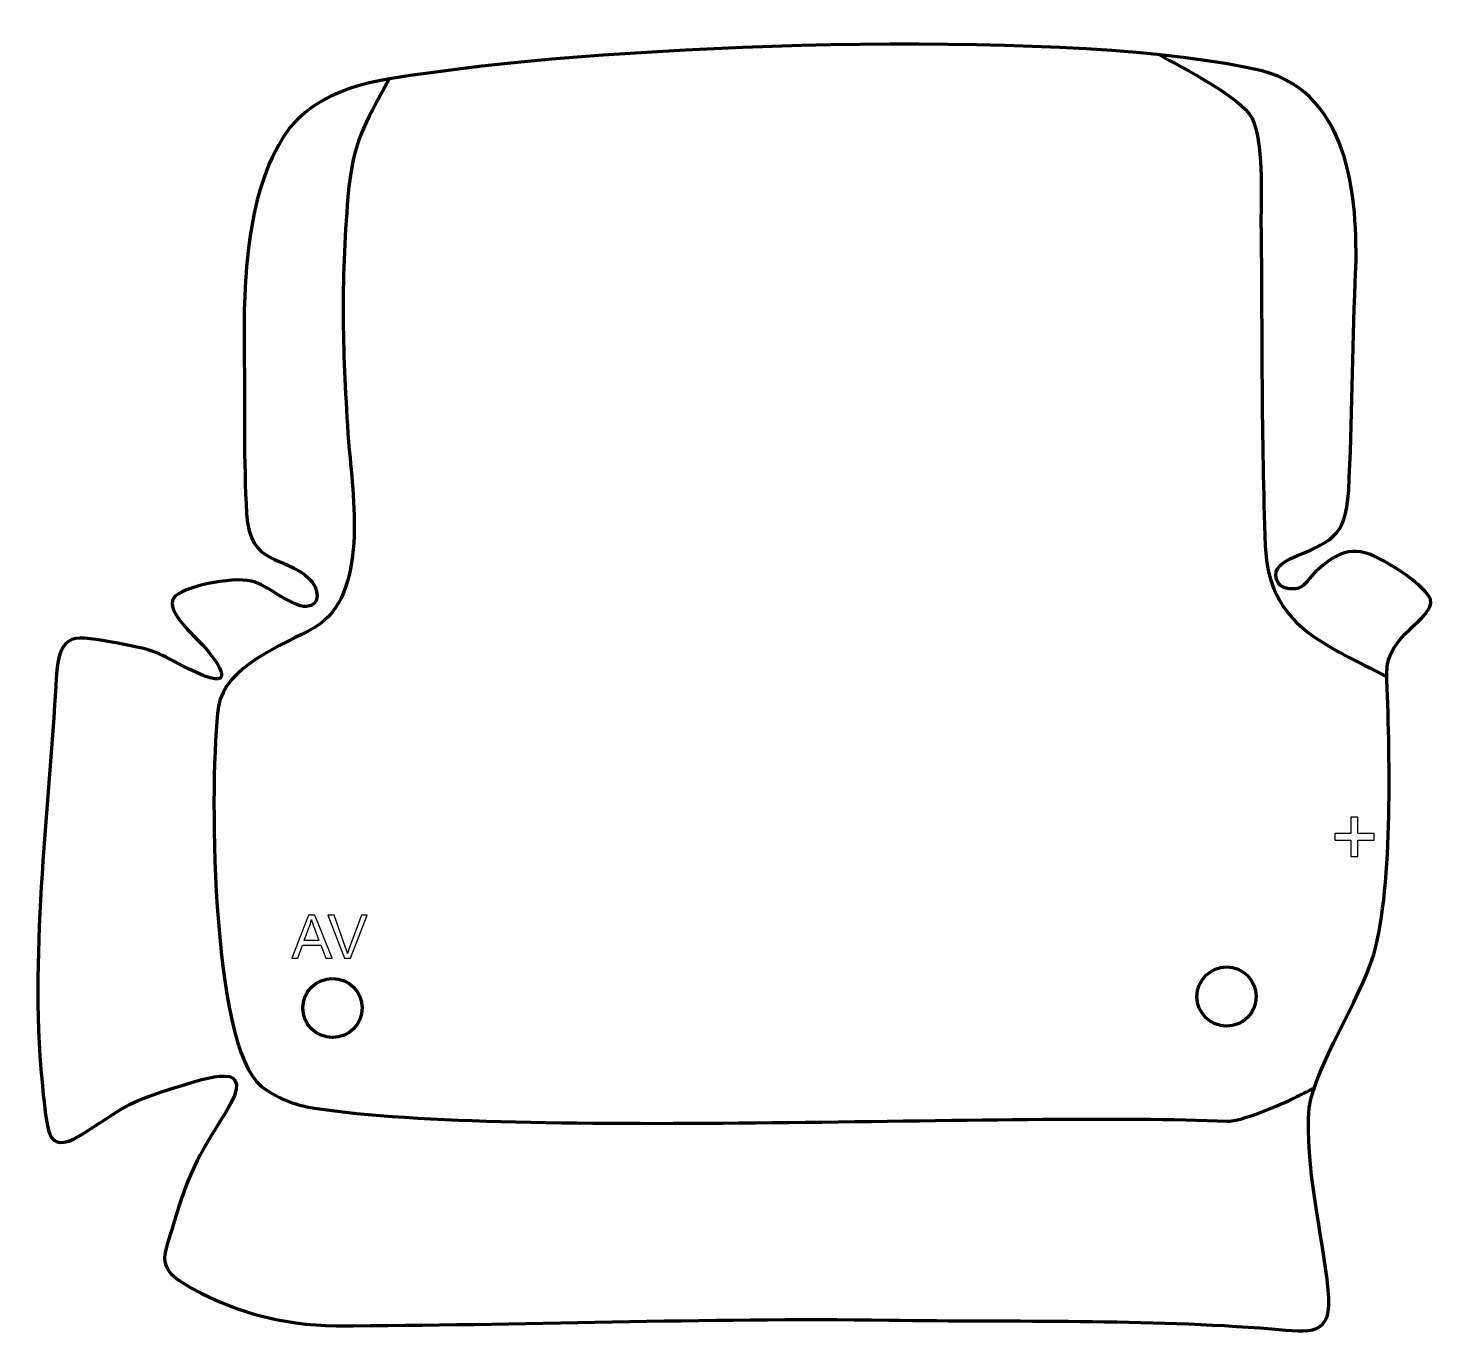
# Model space of a CAD drawing. Header units: millimetres. Extents: x 981 to 1575, y 90 to 643.
import ezdxf

# ---------------------------------------------------------------- set-up
doc = ezdxf.new("R2010")
doc.units = ezdxf.units.MM
doc.header["$MEASUREMENT"] = 0
doc.layers.add('layer 2', color=7, linetype='Continuous')
doc.layers.add('layer 3', color=7, linetype='Continuous')

msp = doc.modelspace()

# ---------------------------------------------------------------- linework, layer by layer
at = {"layer": 'layer 2', "color": 142, "lineweight": 200}
for centre in [(1487.1304, 233.6483), (1109.7016, 228.82)]:
    msp.add_ellipse(centre, major_axis=(0, 12.5), ratio=1, dxfattribs=at)
at = {"layer": 'layer 2', "color": 142, "lineweight": 158}
for points, knots in [([(1458.9343, 631.3844), (1468.1304, 626.0547), (1493.3166, 613.4017), (1497.7732, 604.7584), (1497.7732, 604.7584), (1502.8302, 594.951), (1501.5701, 572.0758), (1501.6458, 560.5842), (1501.6458, 560.5842), (1502.1785, 515.1997), (1501.6707, 469.3039), (1503.4783, 424.047), (1503.4783, 424.047), (1504.8421, 389.9), (1528.9261, 382.4995), (1554.7877, 368.7001)], [0, 0, 0, 0, 0.2, 0.2, 0.2, 0.2, 0.4, 0.4, 0.4, 0.4, 0.6, 0.6, 0.6, 0.6, 1, 1, 1, 1]), ([(1133.5963, 621.2262), (1122.8498, 600.9688), (1118.3109, 595.1529), (1116.2147, 571.494), (1116.2147, 571.494), (1113.0276, 534.4741), (1113.9067, 504.8573), (1116.4402, 467.979), (1116.4402, 467.979), (1118.3356, 445.684), (1125.2013, 402.7778), (1102.0108, 389.4351), (1102.0108, 389.4351), (1088.7644, 382.1189), (1064.1253, 373.0019), (1061.5285, 356.1689), (1061.5285, 356.1689), (1057.6731, 327.2066), (1057.9976, 212.8688), (1079.6942, 195.6875), (1079.6942, 195.6875), (1085.6106, 191.2325), (1093.3183, 187.7858), (1102.0854, 186.4805), (1102.0854, 186.4805), (1189.4309, 173.476), (1401.5112, 185.0891), (1487.3237, 181.0256), (1487.3237, 181.0256), (1493.192, 180.7478), (1510.4725, 188.1933), (1515.7371, 190.8565), (1515.7371, 190.8565), (1518.5197, 192.2642), (1521.3234, 193.6303), (1524.1162, 195.0178)], [0, 0, 0, 0, 0.1, 0.1, 0.1, 0.1, 0.2, 0.2, 0.2, 0.2, 0.3, 0.3, 0.3, 0.3, 0.4, 0.4, 0.4, 0.4, 0.5, 0.5, 0.5, 0.5, 0.6, 0.6, 0.6, 0.6, 0.7, 0.7, 0.7, 0.7, 0.8, 0.8, 0.8, 0.8, 1, 1, 1, 1])]:
    msp.add_open_spline(points, degree=3, knots=knots, dxfattribs=at)
at = {"layer": 'layer 2', "color": 142}
for points, knots in [([(1539.6425, 292.7736), (1539.6425, 292.7736), (1539.6425, 299.6881), (1539.6425, 299.6881), (1539.6425, 299.6881), (1539.6425, 299.6881), (1532.7634, 299.6881), (1532.7634, 299.6881), (1532.7634, 299.6881), (1532.7634, 299.6881), (1532.7634, 302.5809), (1532.7634, 302.5809), (1532.7634, 302.5809), (1532.7634, 302.5809), (1539.6425, 302.5809), (1539.6425, 302.5809), (1539.6425, 302.5809), (1539.6425, 302.5809), (1539.6425, 309.46), (1539.6425, 309.46), (1539.6425, 309.46), (1539.6425, 309.46), (1542.5706, 309.46), (1542.5706, 309.46), (1542.5706, 309.46), (1542.5706, 309.46), (1542.5706, 302.5809), (1542.5706, 302.5809), (1542.5706, 302.5809), (1542.5706, 302.5809), (1549.4498, 302.5809), (1549.4498, 302.5809), (1549.4498, 302.5809), (1549.4498, 302.5809), (1549.4498, 299.6881), (1549.4498, 299.6881), (1549.4498, 299.6881), (1549.4498, 299.6881), (1542.5706, 299.6881), (1542.5706, 299.6881), (1542.5706, 299.6881), (1542.5706, 299.6881), (1542.5706, 292.7736), (1542.5706, 292.7736), (1542.5706, 292.7736), (1542.5706, 292.7736), (1539.6425, 292.7736), (1539.6425, 292.7736)], [0, 0, 0, 0, 0.07692308, 0.07692308, 0.07692308, 0.07692308, 0.15384615, 0.15384615, 0.15384615, 0.15384615, 0.23076923, 0.23076923, 0.23076923, 0.23076923, 0.30769231, 0.30769231, 0.30769231, 0.30769231, 0.38461538, 0.38461538, 0.38461538, 0.38461538, 0.46153846, 0.46153846, 0.46153846, 0.46153846, 0.53846154, 0.53846154, 0.53846154, 0.53846154, 0.61538462, 0.61538462, 0.61538462, 0.61538462, 0.69230769, 0.69230769, 0.69230769, 0.69230769, 0.76923077, 0.76923077, 0.76923077, 0.76923077, 0.84615385, 0.84615385, 0.84615385, 0.84615385, 1, 1, 1, 1]), ([(1092.532, 249.8236), (1092.532, 249.8236), (1099.5085, 268.01), (1099.5085, 268.01), (1099.5085, 268.01), (1099.5085, 268.01), (1102.1544, 268.01), (1102.1544, 268.01), (1102.1544, 268.01), (1102.1544, 268.01), (1109.5585, 249.8236), (1109.5585, 249.8236), (1109.5585, 249.8236), (1109.5585, 249.8236), (1106.8195, 249.8236), (1106.8195, 249.8236), (1106.8195, 249.8236), (1106.8195, 249.8236), (1104.7155, 255.3354), (1104.7155, 255.3354), (1104.7155, 255.3354), (1104.7155, 255.3354), (1097.0574, 255.3354), (1097.0574, 255.3354), (1097.0574, 255.3354), (1097.0574, 255.3354), (1095.0847, 249.8236), (1095.0847, 249.8236), (1095.0847, 249.8236), (1095.0847, 249.8236), (1092.532, 249.8236), (1092.532, 249.8236)], [0, 0, 0, 0, 0.11111111, 0.11111111, 0.11111111, 0.11111111, 0.22222222, 0.22222222, 0.22222222, 0.22222222, 0.33333333, 0.33333333, 0.33333333, 0.33333333, 0.44444444, 0.44444444, 0.44444444, 0.44444444, 0.55555556, 0.55555556, 0.55555556, 0.55555556, 0.66666667, 0.66666667, 0.66666667, 0.66666667, 0.77777778, 0.77777778, 0.77777778, 0.77777778, 1, 1, 1, 1]), ([(1114.7655, 249.8236), (1114.7655, 249.8236), (1107.7382, 268.01), (1107.7382, 268.01), (1107.7382, 268.01), (1107.7382, 268.01), (1110.3459, 268.01), (1110.3459, 268.01), (1110.3459, 268.01), (1110.3459, 268.01), (1115.0703, 254.7935), (1115.0703, 254.7935), (1115.0703, 254.7935), (1115.4471, 253.7352), (1115.7688, 252.7446), (1116.0228, 251.8175), (1116.0228, 251.8175), (1116.3022, 252.8123), (1116.6282, 253.8029), (1117.0007, 254.7935), (1117.0007, 254.7935), (1117.0007, 254.7935), (1121.9029, 268.01), (1121.9029, 268.01), (1121.9029, 268.01), (1121.9029, 268.01), (1124.3582, 268.01), (1124.3582, 268.01), (1124.3582, 268.01), (1124.3582, 268.01), (1117.2674, 249.8236), (1117.2674, 249.8236), (1117.2674, 249.8236), (1117.2674, 249.8236), (1114.7655, 249.8236), (1114.7655, 249.8236)], [0, 0, 0, 0, 0.1, 0.1, 0.1, 0.1, 0.2, 0.2, 0.2, 0.2, 0.3, 0.3, 0.3, 0.3, 0.4, 0.4, 0.4, 0.4, 0.5, 0.5, 0.5, 0.5, 0.6, 0.6, 0.6, 0.6, 0.7, 0.7, 0.7, 0.7, 0.8, 0.8, 0.8, 0.8, 1, 1, 1, 1]), ([(1097.7644, 257.2912), (1097.7644, 257.2912), (1103.962, 257.2912), (1103.962, 257.2912), (1103.962, 257.2912), (1103.962, 257.2912), (1102.0655, 262.3331), (1102.0655, 262.3331), (1102.0655, 262.3331), (1101.494, 263.8656), (1101.0622, 265.1313), (1100.7616, 266.1304), (1100.7616, 266.1304), (1100.5118, 264.9451), (1100.1774, 263.7809), (1099.7583, 262.6294), (1099.7583, 262.6294), (1099.7583, 262.6294), (1097.7644, 257.2912), (1097.7644, 257.2912)], [0, 0, 0, 0, 0.16666667, 0.16666667, 0.16666667, 0.16666667, 0.33333333, 0.33333333, 0.33333333, 0.33333333, 0.5, 0.5, 0.5, 0.5, 0.66666667, 0.66666667, 0.66666667, 0.66666667, 1, 1, 1, 1])]:
    msp.add_open_spline(points, degree=3, knots=knots, dxfattribs=at)
at = {"layer": 'layer 3', "color": 242, "lineweight": 158}
msp.add_open_spline([(1072.3658, 505.5656), (1072.0733, 535.6213), (1073.0076, 575.7648), (1091.7904, 600.7888), (1091.7904, 600.7888), (1107.8017, 619.554), (1132.4967, 621.1583), (1155.4589, 624.3534), (1155.4589, 624.3534), (1241.8144, 636.3692), (1425.6433, 642.6694), (1502.1642, 624.5981), (1502.1642, 624.5981), (1540.3165, 614.7603), (1542.9782, 567.6153), (1541.4693, 535.4015), (1541.4693, 535.4015), (1540.1811, 506.1057), (1540.2296, 476.5743), (1538.6629, 447.3656), (1538.6629, 447.3656), (1537.261, 426.7738), (1530.9948, 426.0615), (1514.0303, 418.5284), (1514.0303, 418.5284), (1509.6036, 416.5627), (1505.7502, 412.9054), (1509.1728, 407.9893), (1509.1728, 407.9893), (1510.7392, 405.7393), (1516.1636, 405.0585), (1518.6753, 406.7038), (1518.6753, 406.7038), (1521.0791, 408.2783), (1523.1065, 411.8356), (1525.8567, 414.2191), (1525.8567, 414.2191), (1536.9883, 423.8668), (1543.1523, 423.7628), (1555.9587, 416.1914), (1555.9587, 416.1914), (1561.3173, 413.0233), (1570.4254, 407.0557), (1573.2053, 401.3726), (1573.2053, 401.3726), (1575.0489, 393.0755), (1554.2888, 386.3435), (1554.7314, 370.2911), (1554.7314, 370.2911), (1555.8867, 337.7057), (1557.754, 281.8633), (1549.2278, 251.3559), (1549.2278, 251.3559), (1542.7839, 230.8765), (1525.1493, 205.1894), (1521.937, 186.7103), (1521.937, 186.7103), (1520.1412, 162.2142), (1527.4353, 134.2216), (1530.0741, 109.6762), (1530.0741, 109.6762), (1532.1982, 89.9184), (1522.5702, 91.7669), (1506.2264, 93.292), (1506.2264, 93.292), (1453.1305, 97.6355), (1397.922, 96.1862), (1344.4878, 97.0126), (1344.4878, 97.0126), (1266.5392, 98.0355), (1188.9906, 94.8236), (1111.1591, 94.5887), (1111.1591, 94.5887), (1088.205, 94.9127), (1066.1788, 100.726), (1046.4926, 112.7379), (1046.4926, 112.7379), (1034.734, 119.9127), (1039.1664, 125.6418), (1042.4223, 137.2062), (1042.4223, 137.2062), (1049.2272, 159.9731), (1052.1417, 164.7052), (1064.4914, 184.6032), (1064.4914, 184.6032), (1078.8122, 207.6772), (1056.6432, 199.2684), (1043.6654, 195.3221), (1043.6654, 195.3221), (1024.0156, 189.2866), (1023.3197, 188.1114), (1006.5621, 177.0352), (1006.5621, 177.0352), (988.596, 165.1602), (989.6669, 176.1074), (987.6035, 192.1443), (987.6035, 192.1443), (981.191, 250.2435), (989.8868, 309.6517), (992.988, 367.7802), (992.988, 367.7802), (994.4093, 388.7823), (1000.5586, 386.0366), (1019.0074, 382.8641), (1019.0074, 382.8641), (1038.2655, 379.4877), (1035.5458, 378.3611), (1052.0543, 370.5931), (1052.0543, 370.5931), (1071.5459, 361.4213), (1060.1153, 376.8474), (1053.4416, 383.6358), (1053.4416, 383.6358), (1050.2466, 386.8858), (1037.6606, 398.156), (1043.4704, 402.8498), (1043.4704, 402.8498), (1049.2785, 407.5424), (1069.654, 411.4267), (1077.0016, 408.6831), (1077.0016, 408.6831), (1083.4579, 406.2723), (1092.5084, 398.4841), (1098.6687, 398.3248), (1098.6687, 398.3248), (1104.8355, 398.9117), (1104.058, 406.0478), (1099.8441, 410.141), (1099.8441, 410.141), (1089.162, 420.5173), (1074.8932, 414.8535), (1073.4398, 437.6501), (1073.4398, 437.6501), (1072.0413, 459.5874), (1072.7943, 483.374), (1072.3658, 505.5656)], degree=3, knots=[0, 0, 0, 0, 0.02857143, 0.02857143, 0.02857143, 0.02857143, 0.05714286, 0.05714286, 0.05714286, 0.05714286, 0.08571429, 0.08571429, 0.08571429, 0.08571429, 0.11428571, 0.11428571, 0.11428571, 0.11428571, 0.14285714, 0.14285714, 0.14285714, 0.14285714, 0.17142857, 0.17142857, 0.17142857, 0.17142857, 0.2, 0.2, 0.2, 0.2, 0.22857143, 0.22857143, 0.22857143, 0.22857143, 0.25714286, 0.25714286, 0.25714286, 0.25714286, 0.28571429, 0.28571429, 0.28571429, 0.28571429, 0.31428571, 0.31428571, 0.31428571, 0.31428571, 0.34285714, 0.34285714, 0.34285714, 0.34285714, 0.37142857, 0.37142857, 0.37142857, 0.37142857, 0.4, 0.4, 0.4, 0.4, 0.42857143, 0.42857143, 0.42857143, 0.42857143, 0.45714286, 0.45714286, 0.45714286, 0.45714286, 0.48571429, 0.48571429, 0.48571429, 0.48571429, 0.51428571, 0.51428571, 0.51428571, 0.51428571, 0.54285714, 0.54285714, 0.54285714, 0.54285714, 0.57142857, 0.57142857, 0.57142857, 0.57142857, 0.6, 0.6, 0.6, 0.6, 0.62857143, 0.62857143, 0.62857143, 0.62857143, 0.65714286, 0.65714286, 0.65714286, 0.65714286, 0.68571429, 0.68571429, 0.68571429, 0.68571429, 0.71428571, 0.71428571, 0.71428571, 0.71428571, 0.74285714, 0.74285714, 0.74285714, 0.74285714, 0.77142857, 0.77142857, 0.77142857, 0.77142857, 0.8, 0.8, 0.8, 0.8, 0.82857143, 0.82857143, 0.82857143, 0.82857143, 0.85714286, 0.85714286, 0.85714286, 0.85714286, 0.88571429, 0.88571429, 0.88571429, 0.88571429, 0.91428571, 0.91428571, 0.91428571, 0.91428571, 0.94285714, 0.94285714, 0.94285714, 0.94285714, 1, 1, 1, 1], dxfattribs=at)

doc.saveas('drawing.dxf')
